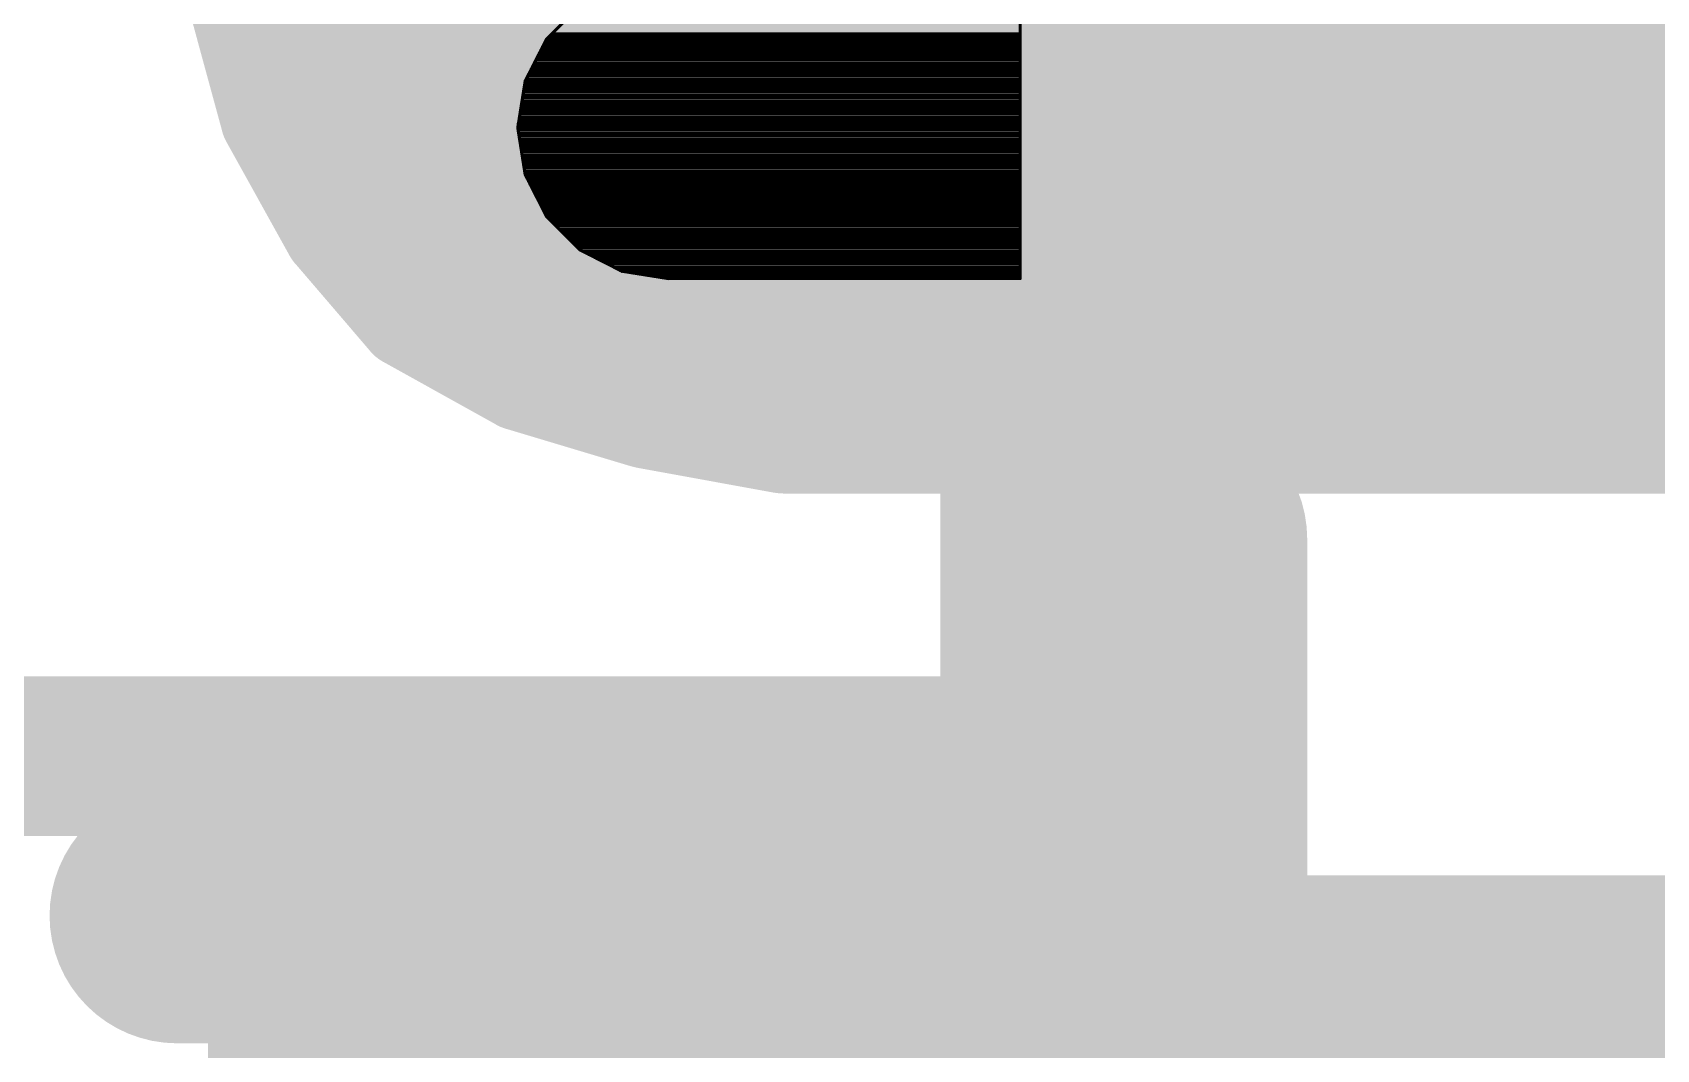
# Model space of a CAD drawing. Extents: x -37 to 70, y -23 to 28.
# Drawn here: x 6.814 to 8.107, y 11.986 to 12.796 of the extents above; entities that cross this region are included whole.
import ezdxf

# ---------------------------------------------------------------- set-up
doc = ezdxf.new("R2010")
doc.units = 0
for name, color, linetype in [('1', 12, 'CONTINUOUS'), ('21', 41, 'CONTINUOUS'), ('22', 40, 'CONTINUOUS'), ('51', 53, 'CONTINUOUS')]:
    doc.layers.add(name, color=color, linetype=linetype)

# ---------------------------------------------------------------- blocks, each defined once
blk = doc.blocks.new('RECT')
blk.add_solid([(-0.5, -0.5), (0.5, -0.5), (-0.5, 0.5), (0.5, 0.5)])

msp = doc.modelspace()

# ---------------------------------------------------------------- linework, layer by layer
at = {"layer": '1', "const_width": 0.2032}
msp.add_lwpolyline([(7.65, 12.72), (8.235, 12.72)], dxfattribs=at)
at = {"layer": '1', "const_width": 0.1016}
msp.add_lwpolyline([(7.65, 12.7708, 1), (7.65, 12.6692)], format="xyb", dxfattribs=at)
at = {"layer": '21', "const_width": 0.2032}
for points in [[(7.727, 12.093), (7.727, 12.3926)], [(6.9288, 12.093), (7.727, 12.093)]]:
    msp.add_lwpolyline(points, dxfattribs=at)
at = {"layer": '21', "const_width": 0.1016}
for points in [[(7.7778, 12.3926, 1), (7.6762, 12.3926)], [(6.9288, 12.1438, 1), (6.9288, 12.0422)], [(7.727, 12.0422, 1), (7.727, 12.1438)], [(7.6762, 12.093, 1), (7.7778, 12.093)]]:
    msp.add_lwpolyline(points, format="xyb", dxfattribs=at)
at = {"layer": '22', "const_width": 0.0762}
for points in [[(6.9715, 12.837), (7.0015, 12.727)], [(6.9812, 12.8016), (8.4115, 12.8016)], [(7.0015, 12.727), (7.0515, 12.637)], [(7.0024, 12.7254), (8.4115, 12.7254)], [(7.0447, 12.6492), (8.4115, 12.6492)], [(7.0515, 12.637), (7.1115, 12.567)], [(7.1064, 12.573), (8.4115, 12.573)], [(7.1115, 12.567), (7.2015, 12.517)], [(7.2015, 12.517), (7.3015, 12.487)], [(7.2688, 12.4968), (8.4115, 12.4968)], [(7.3015, 12.487), (7.4115, 12.467)], [(7.4115, 12.467), (8.4115, 12.467)], [(8.1515, 12.087), (6.9915, 12.087)], [(6.9915, 12.087), (6.9915, 11.697)], [(6.9915, 12.0396), (8.9363, 12.0396)], [(6.9915, 11.9634), (8.9134, 11.9634)]]:
    msp.add_lwpolyline(points, dxfattribs=at)
at = {"layer": '22', "const_width": 0.0381}
for points in [[(6.9812, 12.8207, 1), (6.9812, 12.7826)], [(7.0182, 12.7363, 1), (6.9848, 12.7177)], [(7.0024, 12.7445, 1), (7.0024, 12.7064)], [(6.9831, 12.722, 1), (7.0199, 12.732)], [(7.0447, 12.6683, 1), (7.0447, 12.6302)], [(7.066, 12.6494, 1), (7.037, 12.6246)], [(7.0348, 12.6277, 1), (7.0682, 12.6463)], [(7.1064, 12.5921, 1), (7.1064, 12.554)], [(7.1208, 12.5837, 1), (7.1022, 12.5503)], [(7.097, 12.5546, 1), (7.126, 12.5794)], [(7.207, 12.5352, 1), (7.196, 12.4988)], [(7.1922, 12.5003, 1), (7.2108, 12.5337)], [(7.2688, 12.5159, 1), (7.2688, 12.4778)], [(7.3049, 12.5057, 1), (7.2981, 12.4683)], [(7.296, 12.4688, 1), (7.307, 12.5052)], [(7.4115, 12.4861, 1), (7.4115, 12.448)], [(7.4081, 12.4483, 1), (7.4149, 12.4857)], [(6.9915, 12.106, 1), (6.9915, 12.0679)], [(7.0106, 12.087, 1), (6.9725, 12.087)], [(6.9915, 12.0587, 1), (6.9915, 12.0206)], [(6.9915, 11.9825, 1), (6.9915, 11.9444)]]:
    msp.add_lwpolyline(points, format="xyb", dxfattribs=at)
at = {"layer": '51'}
for points, const_width in [([(7.6, 12.22), (7.6, 15.72)], 0.127), ([(7.6, 12.84), (7.6, 12.6)], 0.0025), ([(7.2229, 12.7905), (7.2495, 12.8171)], 0.0025), ([(7.2059, 12.7571), (7.2229, 12.7905)], 0.0025), ([(7.2224, 12.7895), (7.6, 12.7895)], 0.0025), ([(7.2244, 12.792), (7.6, 12.792)], 0.0025), ([(7.227, 12.7946), (7.6, 12.7946)], 0.0025), ([(7.2159, 12.7768), (7.6, 12.7768)], 0.0025), ([(7.2172, 12.7793), (7.6, 12.7793)], 0.0025), ([(7.2185, 12.7819), (7.6, 12.7819)], 0.0025), ([(7.2198, 12.7844), (7.6, 12.7844)], 0.0025), ([(7.2211, 12.787), (7.6, 12.787)], 0.0025), ([(7.2094, 12.7641), (7.6, 12.7641)], 0.0025), ([(7.2107, 12.7666), (7.6, 12.7666)], 0.0025), ([(7.212, 12.7692), (7.6, 12.7692)], 0.0025), ([(7.2133, 12.7717), (7.6, 12.7717)], 0.0025), ([(7.2146, 12.7743), (7.6, 12.7743)], 0.0025), ([(7.2, 12.72), (7.2059, 12.7571)], 0.0025), ([(7.2046, 12.7489), (7.6, 12.7489)], 0.0025), ([(7.205, 12.7514), (7.6, 12.7514)], 0.0025), ([(7.2054, 12.7539), (7.6, 12.7539)], 0.0025), ([(7.2058, 12.7565), (7.6, 12.7565)], 0.0025), ([(7.2069, 12.759), (7.6, 12.759)], 0.0025), ([(7.2082, 12.7616), (7.6, 12.7616)], 0.0025), ([(7.2026, 12.7362), (7.6, 12.7362)], 0.0025), ([(7.203, 12.7387), (7.6, 12.7387)], 0.0025), ([(7.2034, 12.7412), (7.6, 12.7412)], 0.0025), ([(7.2038, 12.7438), (7.6, 12.7438)], 0.0025), ([(7.2042, 12.7463), (7.6, 12.7463)], 0.0025), ([(7.2005, 12.7235), (7.6, 12.7235)], 0.0025), ([(7.2009, 12.726), (7.6, 12.726)], 0.0025), ([(7.2014, 12.7285), (7.6, 12.7285)], 0.0025), ([(7.2018, 12.7311), (7.6, 12.7311)], 0.0025), ([(7.2022, 12.7336), (7.6, 12.7336)], 0.0025), ([(7.2059, 12.6829), (7.2, 12.72)], 0.0025), ([(7.2001, 12.7209), (7.6, 12.7209)], 0.0025), ([(7.2003, 12.7184), (7.6, 12.7184)], 0.0025), ([(7.2007, 12.7158), (7.6, 12.7158)], 0.0025), ([(7.2011, 12.7133), (7.6, 12.7133)], 0.0025), ([(7.2015, 12.7107), (7.6, 12.7107)], 0.0025), ([(7.2019, 12.7082), (7.6, 12.7082)], 0.0025), ([(7.2023, 12.7057), (7.6, 12.7057)], 0.0025), ([(7.2027, 12.7031), (7.6, 12.7031)], 0.0025), ([(7.2031, 12.7006), (7.6, 12.7006)], 0.0025), ([(7.2035, 12.698), (7.6, 12.698)], 0.0025), ([(7.2039, 12.6955), (7.6, 12.6955)], 0.0025), ([(7.2043, 12.693), (7.6, 12.693)], 0.0025), ([(7.2047, 12.6904), (7.6, 12.6904)], 0.0025), ([(7.2051, 12.6879), (7.6, 12.6879)], 0.0025), ([(7.2055, 12.6853), (7.6, 12.6853)], 0.0025), ([(7.2229, 12.6495), (7.2059, 12.6829)], 0.0025), ([(7.2059, 12.6828), (7.6, 12.6828)], 0.0025), ([(7.2072, 12.6803), (7.6, 12.6803)], 0.0025), ([(7.2085, 12.6777), (7.6, 12.6777)], 0.0025), ([(7.2098, 12.6752), (7.6, 12.6752)], 0.0025), ([(7.2111, 12.6726), (7.6, 12.6726)], 0.0025), ([(7.2124, 12.6701), (7.6, 12.6701)], 0.0025), ([(7.2137, 12.6676), (7.6, 12.6676)], 0.0025), ([(7.215, 12.665), (7.6, 12.665)], 0.0025), ([(7.2163, 12.6625), (7.6, 12.6625)], 0.0025), ([(7.2176, 12.6599), (7.6, 12.6599)], 0.0025), ([(7.2189, 12.6574), (7.6, 12.6574)], 0.0025), ([(7.2202, 12.6549), (7.6, 12.6549)], 0.0025), ([(7.2215, 12.6523), (7.6, 12.6523)], 0.0025), ([(7.2228, 12.6498), (7.6, 12.6498)], 0.0025), ([(7.2495, 12.6229), (7.2229, 12.6495)], 0.0025), ([(7.2252, 12.6472), (7.6, 12.6472)], 0.0025), ([(7.2277, 12.6447), (7.6, 12.6447)], 0.0025), ([(7.2302, 12.6422), (7.6, 12.6422)], 0.0025), ([(7.2328, 12.6396), (7.6, 12.6396)], 0.0025), ([(7.2353, 12.6371), (7.6, 12.6371)], 0.0025), ([(7.2379, 12.6345), (7.6, 12.6345)], 0.0025), ([(7.2404, 12.632), (7.6, 12.632)], 0.0025), ([(7.2429, 12.6294), (7.6, 12.6294)], 0.0025), ([(7.2455, 12.6269), (7.6, 12.6269)], 0.0025), ([(7.248, 12.6244), (7.6, 12.6244)], 0.0025), ([(7.2829, 12.6059), (7.2495, 12.6229)], 0.0025), ([(7.2516, 12.6218), (7.6, 12.6218)], 0.0025), ([(7.2566, 12.6193), (7.6, 12.6193)], 0.0025), ([(7.2616, 12.6167), (7.6, 12.6167)], 0.0025), ([(7.2666, 12.6142), (7.6, 12.6142)], 0.0025), ([(7.2716, 12.6117), (7.6, 12.6117)], 0.0025), ([(7.2765, 12.6091), (7.6, 12.6091)], 0.0025), ([(7.2815, 12.6066), (7.6, 12.6066)], 0.0025), ([(7.32, 12.6), (7.2829, 12.6059)], 0.0025), ([(7.2945, 12.604), (7.6, 12.604)], 0.0025), ([(7.3105, 12.6015), (7.6, 12.6015)], 0.0025), ([(7.6, 12.6), (7.32, 12.6)], 0.0025), ([(5.1, 12.22), (7.6, 12.22)], 0.127)]:
    msp.add_lwpolyline(points, dxfattribs=dict(at, const_width=const_width))
for points, const_width in [([(7.2224, 12.7901, 1), (7.2224, 12.7889)], 0.0013), ([(7.2225, 12.791, 1), (7.2234, 12.7901)], 0.0013), ([(7.2235, 12.7902, 1), (7.2224, 12.7908)], 0.0013), ([(7.2244, 12.7927, 1), (7.2244, 12.7914)], 0.0013), ([(7.227, 12.7952, 1), (7.227, 12.794)], 0.0013), ([(7.6, 12.794, 1), (7.6, 12.7952)], 0.0013), ([(7.6, 12.7914, 1), (7.6, 12.7927)], 0.0013), ([(7.6, 12.7889, 1), (7.6, 12.7901)], 0.0013), ([(7.2159, 12.7774, 1), (7.2159, 12.7762)], 0.0013), ([(7.2172, 12.78, 1), (7.2172, 12.7787)], 0.0013), ([(7.2185, 12.7825, 1), (7.2185, 12.7812)], 0.0013), ([(7.2198, 12.7851, 1), (7.2198, 12.7838)], 0.0013), ([(7.2211, 12.7876, 1), (7.2211, 12.7863)], 0.0013), ([(7.6, 12.7863, 1), (7.6, 12.7876)], 0.0013), ([(7.6, 12.7838, 1), (7.6, 12.7851)], 0.0013), ([(7.6, 12.7812, 1), (7.6, 12.7825)], 0.0013), ([(7.6, 12.7787, 1), (7.6, 12.78)], 0.0013), ([(7.6, 12.7762, 1), (7.6, 12.7774)], 0.0013), ([(7.2094, 12.7647, 1), (7.2094, 12.7635)], 0.0013), ([(7.2107, 12.7673, 1), (7.2107, 12.766)], 0.0013), ([(7.212, 12.7698, 1), (7.212, 12.7685)], 0.0013), ([(7.2133, 12.7724, 1), (7.2133, 12.7711)], 0.0013), ([(7.2146, 12.7749, 1), (7.2146, 12.7736)], 0.0013), ([(7.6, 12.7736, 1), (7.6, 12.7749)], 0.0013), ([(7.6, 12.7711, 1), (7.6, 12.7724)], 0.0013), ([(7.6, 12.7685, 1), (7.6, 12.7698)], 0.0013), ([(7.6, 12.766, 1), (7.6, 12.7673)], 0.0013), ([(7.6, 12.7635, 1), (7.6, 12.7647)], 0.0013), ([(7.2046, 12.7495, 1), (7.2046, 12.7482)], 0.0013), ([(7.205, 12.752, 1), (7.205, 12.7508)], 0.0013), ([(7.2054, 12.7546, 1), (7.2054, 12.7533)], 0.0013), ([(7.2065, 12.757, 1), (7.2052, 12.7572)], 0.0013), ([(7.2058, 12.7571, 1), (7.2058, 12.7558)], 0.0013), ([(7.2053, 12.7574, 1), (7.2064, 12.7568)], 0.0013), ([(7.2069, 12.7597, 1), (7.2069, 12.7584)], 0.0013), ([(7.2082, 12.7622, 1), (7.2082, 12.7609)], 0.0013), ([(7.6, 12.7609, 1), (7.6, 12.7622)], 0.0013), ([(7.6, 12.7584, 1), (7.6, 12.7597)], 0.0013), ([(7.6, 12.7558, 1), (7.6, 12.7571)], 0.0013), ([(7.6, 12.7533, 1), (7.6, 12.7546)], 0.0013), ([(7.6, 12.7508, 1), (7.6, 12.752)], 0.0013), ([(7.6, 12.7482, 1), (7.6, 12.7495)], 0.0013), ([(7.2026, 12.7368, 1), (7.2026, 12.7355)], 0.0013), ([(7.203, 12.7393, 1), (7.203, 12.7381)], 0.0013), ([(7.2034, 12.7419, 1), (7.2034, 12.7406)], 0.0013), ([(7.2038, 12.7444, 1), (7.2038, 12.7431)], 0.0013), ([(7.2042, 12.747, 1), (7.2042, 12.7457)], 0.0013), ([(7.6, 12.7457, 1), (7.6, 12.747)], 0.0013), ([(7.6, 12.7431, 1), (7.6, 12.7444)], 0.0013), ([(7.6, 12.7406, 1), (7.6, 12.7419)], 0.0013), ([(7.6, 12.7381, 1), (7.6, 12.7393)], 0.0013), ([(7.6, 12.7355, 1), (7.6, 12.7368)], 0.0013), ([(7.2005, 12.7241, 1), (7.2005, 12.7228)], 0.0013), ([(7.2009, 12.7266, 1), (7.2009, 12.7254)], 0.0013), ([(7.2014, 12.7292, 1), (7.2014, 12.7279)], 0.0013), ([(7.2018, 12.7317, 1), (7.2018, 12.7304)], 0.0013), ([(7.2022, 12.7342, 1), (7.2022, 12.733)], 0.0013), ([(7.6, 12.733, 1), (7.6, 12.7342)], 0.0013), ([(7.6, 12.7304, 1), (7.6, 12.7317)], 0.0013), ([(7.6, 12.7279, 1), (7.6, 12.7292)], 0.0013), ([(7.6, 12.7254, 1), (7.6, 12.7266)], 0.0013), ([(7.6, 12.7228, 1), (7.6, 12.7241)], 0.0013), ([(7.2006, 12.7201, 1), (7.1994, 12.7199)], 0.0013), ([(7.1994, 12.7201, 1), (7.2006, 12.7199)], 0.0013), ([(7.2001, 12.7215, 1), (7.2001, 12.7203)], 0.0013), ([(7.2003, 12.719, 1), (7.2003, 12.7177)], 0.0013), ([(7.2007, 12.7165, 1), (7.2007, 12.7152)], 0.0013), ([(7.2011, 12.7139, 1), (7.2011, 12.7127)], 0.0013), ([(7.2015, 12.7114, 1), (7.2015, 12.7101)], 0.0013), ([(7.6, 12.7203, 1), (7.6, 12.7215)], 0.0013), ([(7.6, 12.7177, 1), (7.6, 12.719)], 0.0013), ([(7.6, 12.7152, 1), (7.6, 12.7165)], 0.0013), ([(7.6, 12.7127, 1), (7.6, 12.7139)], 0.0013), ([(7.6, 12.7101, 1), (7.6, 12.7114)], 0.0013), ([(7.2019, 12.7088, 1), (7.2019, 12.7076)], 0.0013), ([(7.2023, 12.7063, 1), (7.2023, 12.705)], 0.0013), ([(7.2027, 12.7038, 1), (7.2027, 12.7025)], 0.0013), ([(7.2031, 12.7012, 1), (7.2031, 12.6999)], 0.0013), ([(7.2035, 12.6987, 1), (7.2035, 12.6974)], 0.0013), ([(7.6, 12.7076, 1), (7.6, 12.7088)], 0.0013), ([(7.6, 12.705, 1), (7.6, 12.7063)], 0.0013), ([(7.6, 12.7025, 1), (7.6, 12.7038)], 0.0013), ([(7.6, 12.6999, 1), (7.6, 12.7012)], 0.0013), ([(7.6, 12.6974, 1), (7.6, 12.6987)], 0.0013), ([(7.2039, 12.6961, 1), (7.2039, 12.6949)], 0.0013), ([(7.2043, 12.6936, 1), (7.2043, 12.6923)], 0.0013), ([(7.2047, 12.6911, 1), (7.2047, 12.6898)], 0.0013), ([(7.2051, 12.6885, 1), (7.2051, 12.6872)], 0.0013), ([(7.2055, 12.686, 1), (7.2055, 12.6847)], 0.0013), ([(7.6, 12.6949, 1), (7.6, 12.6961)], 0.0013), ([(7.6, 12.6923, 1), (7.6, 12.6936)], 0.0013), ([(7.6, 12.6898, 1), (7.6, 12.6911)], 0.0013), ([(7.6, 12.6872, 1), (7.6, 12.6885)], 0.0013), ([(7.6, 12.6847, 1), (7.6, 12.686)], 0.0013), ([(7.2052, 12.6828, 1), (7.2065, 12.683)], 0.0013), ([(7.2064, 12.6832, 1), (7.2053, 12.6826)], 0.0013), ([(7.2059, 12.6834, 1), (7.2059, 12.6822)], 0.0013), ([(7.2072, 12.6809, 1), (7.2072, 12.6796)], 0.0013), ([(7.2085, 12.6784, 1), (7.2085, 12.6771)], 0.0013), ([(7.2098, 12.6758, 1), (7.2098, 12.6745)], 0.0013), ([(7.2111, 12.6733, 1), (7.2111, 12.672)], 0.0013), ([(7.6, 12.6822, 1), (7.6, 12.6834)], 0.0013), ([(7.6, 12.6796, 1), (7.6, 12.6809)], 0.0013), ([(7.6, 12.6771, 1), (7.6, 12.6784)], 0.0013), ([(7.6, 12.6745, 1), (7.6, 12.6758)], 0.0013), ([(7.6, 12.672, 1), (7.6, 12.6733)], 0.0013), ([(7.2124, 12.6707, 1), (7.2124, 12.6695)], 0.0013), ([(7.2137, 12.6682, 1), (7.2137, 12.6669)], 0.0013), ([(7.215, 12.6657, 1), (7.215, 12.6644)], 0.0013), ([(7.2163, 12.6631, 1), (7.2163, 12.6618)], 0.0013), ([(7.2176, 12.6606, 1), (7.2176, 12.6593)], 0.0013), ([(7.6, 12.6695, 1), (7.6, 12.6707)], 0.0013), ([(7.6, 12.6669, 1), (7.6, 12.6682)], 0.0013), ([(7.6, 12.6644, 1), (7.6, 12.6657)], 0.0013), ([(7.6, 12.6618, 1), (7.6, 12.6631)], 0.0013), ([(7.6, 12.6593, 1), (7.6, 12.6606)], 0.0013), ([(7.2189, 12.658, 1), (7.2189, 12.6568)], 0.0013), ([(7.2202, 12.6555, 1), (7.2202, 12.6542)], 0.0013), ([(7.2215, 12.6529, 1), (7.2215, 12.6517)], 0.0013), ([(7.2228, 12.6504, 1), (7.2228, 12.6491)], 0.0013), ([(7.2234, 12.6499, 1), (7.2225, 12.649)], 0.0013), ([(7.2224, 12.6492, 1), (7.2235, 12.6498)], 0.0013), ([(7.2252, 12.6479, 1), (7.2252, 12.6466)], 0.0013), ([(7.6, 12.6568, 1), (7.6, 12.658)], 0.0013), ([(7.6, 12.6542, 1), (7.6, 12.6555)], 0.0013), ([(7.6, 12.6517, 1), (7.6, 12.6529)], 0.0013), ([(7.6, 12.6491, 1), (7.6, 12.6504)], 0.0013), ([(7.6, 12.6466, 1), (7.6, 12.6479)], 0.0013), ([(7.2277, 12.6453, 1), (7.2277, 12.6441)], 0.0013), ([(7.2302, 12.6428, 1), (7.2302, 12.6415)], 0.0013), ([(7.2328, 12.6402, 1), (7.2328, 12.639)], 0.0013), ([(7.2353, 12.6377, 1), (7.2353, 12.6364)], 0.0013), ([(7.2379, 12.6352, 1), (7.2379, 12.6339)], 0.0013), ([(7.6, 12.6441, 1), (7.6, 12.6453)], 0.0013), ([(7.6, 12.6415, 1), (7.6, 12.6428)], 0.0013), ([(7.6, 12.639, 1), (7.6, 12.6402)], 0.0013), ([(7.6, 12.6364, 1), (7.6, 12.6377)], 0.0013), ([(7.6, 12.6339, 1), (7.6, 12.6352)], 0.0013), ([(7.2404, 12.6326, 1), (7.2404, 12.6314)], 0.0013), ([(7.2429, 12.6301, 1), (7.2429, 12.6288)], 0.0013), ([(7.2455, 12.6275, 1), (7.2455, 12.6263)], 0.0013), ([(7.248, 12.625, 1), (7.248, 12.6237)], 0.0013), ([(7.2498, 12.6235, 1), (7.2492, 12.6224)], 0.0013), ([(7.249, 12.6225, 1), (7.2499, 12.6234)], 0.0013), ([(7.2516, 12.6225, 1), (7.2516, 12.6212)], 0.0013), ([(7.6, 12.6314, 1), (7.6, 12.6326)], 0.0013), ([(7.6, 12.6288, 1), (7.6, 12.6301)], 0.0013), ([(7.6, 12.6263, 1), (7.6, 12.6275)], 0.0013), ([(7.6, 12.6237, 1), (7.6, 12.625)], 0.0013), ([(7.6, 12.6212, 1), (7.6, 12.6225)], 0.0013), ([(7.2566, 12.6199, 1), (7.2566, 12.6186)], 0.0013), ([(7.2616, 12.6174, 1), (7.2616, 12.6161)], 0.0013), ([(7.2666, 12.6148, 1), (7.2666, 12.6136)], 0.0013), ([(7.2716, 12.6123, 1), (7.2716, 12.611)], 0.0013), ([(7.2765, 12.6098, 1), (7.2765, 12.6085)], 0.0013), ([(7.2815, 12.6072, 1), (7.2815, 12.6059)], 0.0013), ([(7.6, 12.6186, 1), (7.6, 12.6199)], 0.0013), ([(7.6, 12.6161, 1), (7.6, 12.6174)], 0.0013), ([(7.6, 12.6136, 1), (7.6, 12.6148)], 0.0013), ([(7.6, 12.611, 1), (7.6, 12.6123)], 0.0013), ([(7.6, 12.6085, 1), (7.6, 12.6098)], 0.0013), ([(7.6, 12.6059, 1), (7.6, 12.6072)], 0.0013), ([(7.283, 12.6065, 1), (7.2828, 12.6052)], 0.0013), ([(7.2826, 12.6053, 1), (7.2832, 12.6064)], 0.0013), ([(7.2945, 12.6047, 1), (7.2945, 12.6034)], 0.0013), ([(7.3105, 12.6021, 1), (7.3105, 12.6009)], 0.0013), ([(7.32, 12.6006, 1), (7.32, 12.5994)], 0.0013), ([(7.3199, 12.5994, 1), (7.3201, 12.6006)], 0.0013), ([(7.5994, 12.6, 1), (7.6006, 12.6)], 0.0013), ([(7.6, 12.6034, 1), (7.6, 12.6047)], 0.0013), ([(7.6, 12.6009, 1), (7.6, 12.6021)], 0.0013), ([(7.6, 12.5994, 1), (7.6, 12.6006)], 0.0013), ([(7.6, 12.1883, 1), (7.6, 12.2518)], 0.0635), ([(7.5683, 12.22, 1), (7.6318, 12.22)], 0.0635)]:
    msp.add_lwpolyline(points, format="xyb", dxfattribs=dict(at, const_width=const_width))

# ---------------------------------------------------------------- block references
at = {"layer": '1', "xscale": 0.9, "yscale": 0.24, "rotation": 180}
msp.add_blockref('RECT', (7.65, 12.72), dxfattribs=at)

doc.saveas('drawing.dxf')
